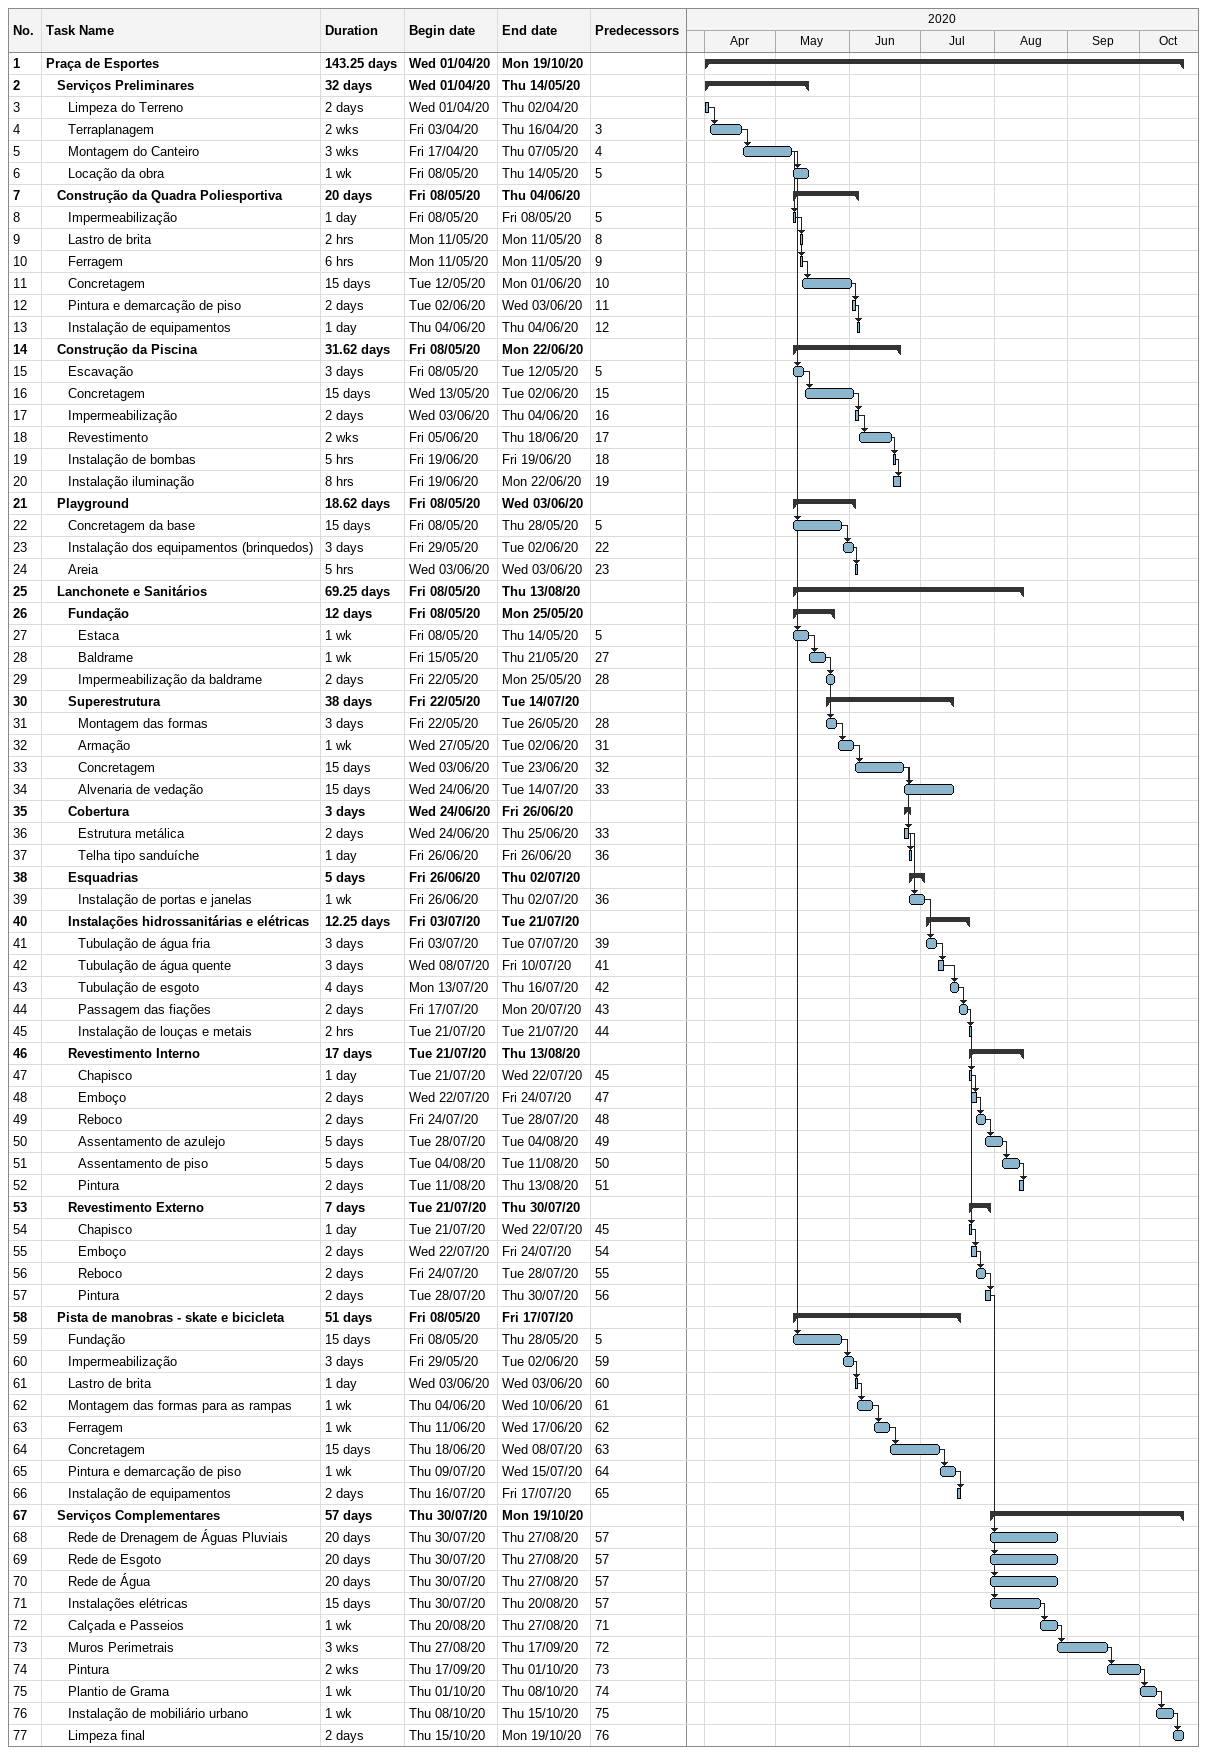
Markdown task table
| ID | Level | Task | Duration | Start | Finish | Predecessors |
|---|---|---|---|---|---|---|
| 1 | 1 | **Praça de Esportes** | 143.25d | 2020-04-01 | 2020-10-19 |  |
| 2 | 2 | **Serviços Preliminares** | 32d | 2020-04-01 | 2020-05-14 |  |
| 3 | 3 | Limpeza do Terreno | 2d | 2020-04-01 | 2020-04-02 |  |
| 4 | 3 | Terraplanagem | 2w | 2020-04-03 | 2020-04-16 | 3 |
| 5 | 3 | Montagem do Canteiro | 3w | 2020-04-17 | 2020-05-07 | 4 |
| 6 | 3 | Locação da obra | 1w | 2020-05-08 | 2020-05-14 | 5 |
| 7 | 2 | **Construção da Quadra Poliesportiva** | 20d | 2020-05-08 | 2020-06-04 |  |
| 8 | 3 | Impermeabilização | 1d | 2020-05-08 | 2020-05-08 | 5 |
| 9 | 3 | Lastro de brita | 2h | 2020-05-11 | 2020-05-11 | 8 |
| 10 | 3 | Ferragem | 6h | 2020-05-11 | 2020-05-11 | 9 |
| 11 | 3 | Concretagem | 15d | 2020-05-12 | 2020-06-01 | 10 |
| 12 | 3 | Pintura e demarcação de piso | 2d | 2020-06-02 | 2020-06-03 | 11 |
| 13 | 3 | Instalação de equipamentos | 1d | 2020-06-04 | 2020-06-04 | 12 |
| 14 | 2 | **Construção da Piscina** | 31.62d | 2020-05-08 | 2020-06-22 |  |
| 15 | 3 | Escavação | 3d | 2020-05-08 | 2020-05-12 | 5 |
| 16 | 3 | Concretagem | 15d | 2020-05-13 | 2020-06-02 | 15 |
| 17 | 3 | Impermeabilização | 2d | 2020-06-03 | 2020-06-04 | 16 |
| 18 | 3 | Revestimento | 2w | 2020-06-05 | 2020-06-18 | 17 |
| 19 | 3 | Instalação de bombas | 5h | 2020-06-19 | 2020-06-19 | 18 |
| 20 | 3 | Instalação iluminação | 8h | 2020-06-19 | 2020-06-22 | 19 |
| 21 | 2 | **Playground** | 18.62d | 2020-05-08 | 2020-06-03 |  |
| 22 | 3 | Concretagem da base | 15d | 2020-05-08 | 2020-05-28 | 5 |
| 23 | 3 | Instalação dos equipamentos (brinquedos) | 3d | 2020-05-29 | 2020-06-02 | 22 |
| 24 | 3 | Areia | 5h | 2020-06-03 | 2020-06-03 | 23 |
| 25 | 2 | **Lanchonete e Sanitários** | 69.25d | 2020-05-08 | 2020-08-13 |  |
| 26 | 3 | **Fundação** | 12d | 2020-05-08 | 2020-05-25 |  |
| 27 | 4 | Estaca | 1w | 2020-05-08 | 2020-05-14 | 5 |
| 28 | 4 | Baldrame | 1w | 2020-05-15 | 2020-05-21 | 27 |
| 29 | 4 | Impermeabilização da baldrame | 2d | 2020-05-22 | 2020-05-25 | 28 |
| 30 | 3 | **Superestrutura** | 38d | 2020-05-22 | 2020-07-14 |  |
| 31 | 4 | Montagem das formas | 3d | 2020-05-22 | 2020-05-26 | 28 |
| 32 | 4 | Armação | 1w | 2020-05-27 | 2020-06-02 | 31 |
| 33 | 4 | Concretagem | 15d | 2020-06-03 | 2020-06-23 | 32 |
| 34 | 4 | Alvenaria de vedação | 15d | 2020-06-24 | 2020-07-14 | 33 |
| 35 | 3 | **Cobertura** | 3d | 2020-06-24 | 2020-06-26 |  |
| 36 | 4 | Estrutura metálica | 2d | 2020-06-24 | 2020-06-25 | 33 |
| 37 | 4 | Telha tipo sanduíche | 1d | 2020-06-26 | 2020-06-26 | 36 |
| 38 | 3 | **Esquadrias** | 5d | 2020-06-26 | 2020-07-02 |  |
| 39 | 4 | Instalação de portas e janelas | 1w | 2020-06-26 | 2020-07-02 | 36 |
| 40 | 3 | **Instalações hidrossanitárias e elétricas** | 12.25d | 2020-07-03 | 2020-07-21 |  |
| 41 | 4 | Tubulação de água fria | 3d | 2020-07-03 | 2020-07-07 | 39 |
| 42 | 4 | Tubulação de água quente | 3d | 2020-07-08 | 2020-07-10 | 41 |
| 43 | 4 | Tubulação de esgoto | 4d | 2020-07-13 | 2020-07-16 | 42 |
| 44 | 4 | Passagem das fiações | 2d | 2020-07-17 | 2020-07-20 | 43 |
| 45 | 4 | Instalação de louças e metais | 2h | 2020-07-21 | 2020-07-21 | 44 |
| 46 | 3 | **Revestimento Interno** | 17d | 2020-07-21 | 2020-08-13 |  |
| 47 | 4 | Chapisco | 1d | 2020-07-21 | 2020-07-22 | 45 |
| 48 | 4 | Emboço | 2d | 2020-07-22 | 2020-07-24 | 47 |
| 49 | 4 | Reboco | 2d | 2020-07-24 | 2020-07-28 | 48 |
| 50 | 4 | Assentamento de azulejo | 5d | 2020-07-28 | 2020-08-04 | 49 |
| 51 | 4 | Assentamento de piso | 5d | 2020-08-04 | 2020-08-11 | 50 |
| 52 | 4 | Pintura | 2d | 2020-08-11 | 2020-08-13 | 51 |
| 53 | 3 | **Revestimento Externo** | 7d | 2020-07-21 | 2020-07-30 |  |
| 54 | 4 | Chapisco | 1d | 2020-07-21 | 2020-07-22 | 45 |
| 55 | 4 | Emboço | 2d | 2020-07-22 | 2020-07-24 | 54 |
| 56 | 4 | Reboco | 2d | 2020-07-24 | 2020-07-28 | 55 |
| 57 | 4 | Pintura | 2d | 2020-07-28 | 2020-07-30 | 56 |
| 58 | 2 | **Pista de manobras - skate e bicicleta** | 51d | 2020-05-08 | 2020-07-17 |  |
| 59 | 3 | Fundação | 15d | 2020-05-08 | 2020-05-28 | 5 |
| 60 | 3 | Impermeabilização | 3d | 2020-05-29 | 2020-06-02 | 59 |
| 61 | 3 | Lastro de brita | 1d | 2020-06-03 | 2020-06-03 | 60 |
| 62 | 3 | Montagem das formas para as rampas | 1w | 2020-06-04 | 2020-06-10 | 61 |
| 63 | 3 | Ferragem | 1w | 2020-06-11 | 2020-06-17 | 62 |
| 64 | 3 | Concretagem | 15d | 2020-06-18 | 2020-07-08 | 63 |
| 65 | 3 | Pintura e demarcação de piso | 1w | 2020-07-09 | 2020-07-15 | 64 |
| 66 | 3 | Instalação de equipamentos | 2d | 2020-07-16 | 2020-07-17 | 65 |
| 67 | 2 | **Serviços Complementares** | 57d | 2020-07-30 | 2020-10-19 |  |
| 68 | 3 | Rede de Drenagem de Águas Pluviais | 20d | 2020-07-30 | 2020-08-27 | 57 |
| 69 | 3 | Rede de Esgoto | 20d | 2020-07-30 | 2020-08-27 | 57 |
| 70 | 3 | Rede de Água | 20d | 2020-07-30 | 2020-08-27 | 57 |
| 71 | 3 | Instalações elétricas | 15d | 2020-07-30 | 2020-08-20 | 57 |
| 72 | 3 | Calçada e Passeios | 1w | 2020-08-20 | 2020-08-27 | 71 |
| 73 | 3 | Muros Perimetrais | 3w | 2020-08-27 | 2020-09-17 | 72 |
| 74 | 3 | Pintura | 2w | 2020-09-17 | 2020-10-01 | 73 |
| 75 | 3 | Plantio de Grama | 1w | 2020-10-01 | 2020-10-08 | 74 |
| 76 | 3 | Instalação de mobiliário urbano | 1w | 2020-10-08 | 2020-10-15 | 75 |
| 77 | 3 | Limpeza final | 2d | 2020-10-15 | 2020-10-19 | 76 |
